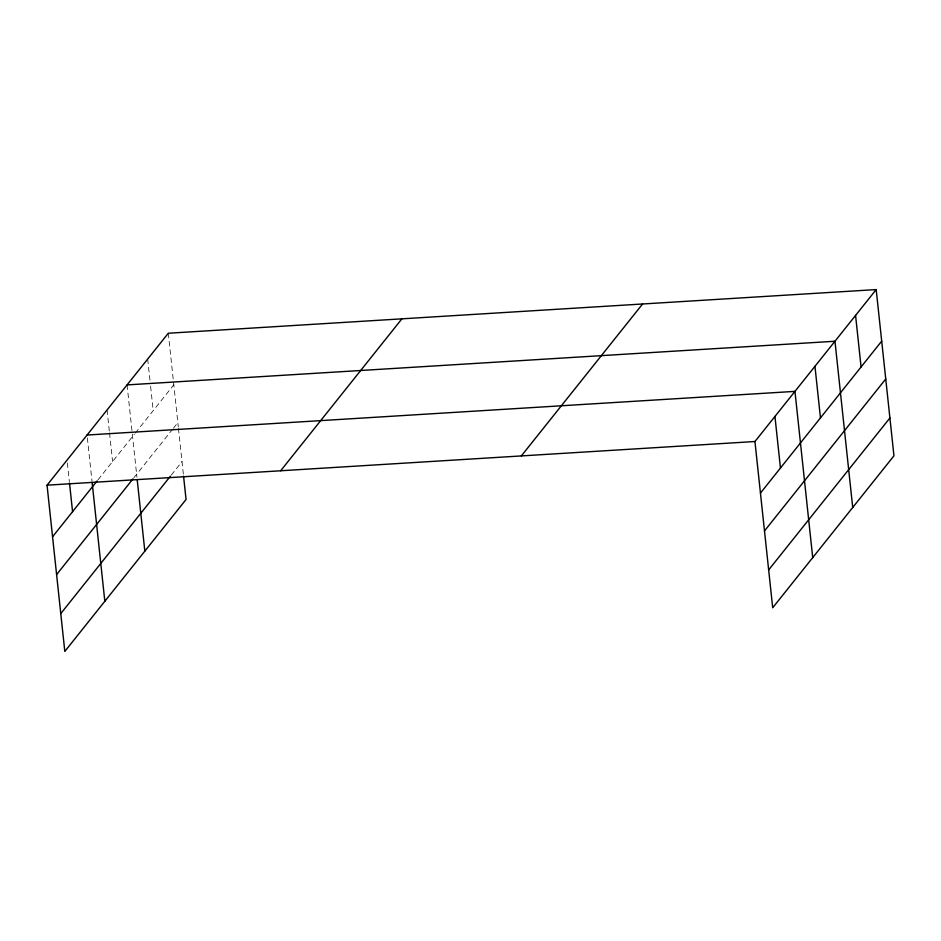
<?xml version="1.0" encoding="UTF-8"?>
<svg xmlns="http://www.w3.org/2000/svg" width="941" height="941" viewBox="0 0 941 941"><rect width="100%" height="100%" fill="white"/><g stroke="black" fill="none" stroke-linecap="round" stroke-linejoin="round"><path stroke-width="0.71" stroke-dasharray="4.71 3.53" d="M98.029 479.769L134.375 434.224M135.269 433.107L173.803 384.81M133.893 477.734L172.474 429.39M173.367 428.273L177.849 422.65M171.262 475.123L182.013 461.643M168.298 333.243L178.308 426.991M178.461 428.426L183.413 474.735M147.678 359.074L149.984 380.564M150.595 386.292L153.195 410.641M127.07 384.904L136.939 477.205M107.062 409.97L109.356 431.46M109.521 432.895L112.579 461.537M87.372 437.906L91.959 480.875M67.364 462.972L69.352 481.604"/><path stroke-width="1.41" d="M183.566 476.193L186.059 499.483L64.811 651.419L47.05 485.18L168.298 333.243L876.189 289.581L893.95 455.82L772.702 607.757L754.941 441.517L876.189 289.581M52.567 536.746L97.123 480.91M56.601 574.586L132.987 478.875M60.777 613.579L170.368 476.24M280.653 470.771L401.901 318.834M521.338 455.926L642.585 303.99M760.457 493.084L881.693 341.148M764.492 530.924L885.74 378.988M768.668 569.917L889.904 417.98M127.07 384.904L834.961 341.242L852.722 507.481M87.066 435.036L794.957 391.374L812.718 557.613M47.05 485.18L754.941 441.517M855.569 315.411L861.086 366.978M814.953 366.308L820.47 417.875M774.949 416.451L780.454 468.018M137.245 480.086L144.832 551.144M92.112 482.31L104.827 601.275M69.505 483.027L72.563 511.681"/></g></svg>
